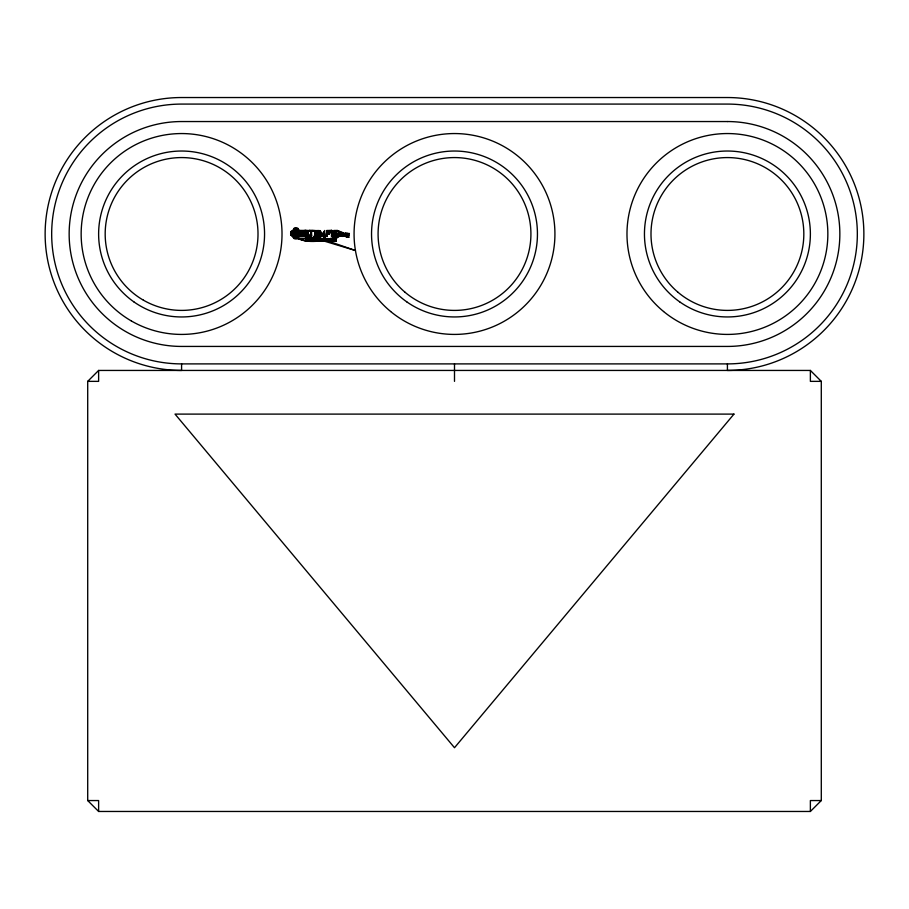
<?xml version="1.0" encoding="UTF-8"?>
<svg xmlns="http://www.w3.org/2000/svg" width="909" height="909" viewBox="0 0 909 909"><rect width="100%" height="100%" fill="white"/><g stroke="black" fill="none" stroke-linecap="round" stroke-linejoin="round"><path stroke-width="1.36" d="M306.458 241.249L297.913 238.522L299.05 236.522L301.038 235.386L301.402 233.454L308.083 231.181L308.378 233.897L307.708 234.363L298.652 233.454L294.084 231.568L293.618 229.477L294.936 230.988L294.971 228.136L297.913 228.398L299.05 230.397L301.038 231.534L305.356 230.466L320.275 230.636L322.638 234.965L324.388 236.101L324.547 238.874L331.455 239.215L335.455 238.192L336.228 239.044L334.182 241.18L331.376 240.226L330.512 238.522L328.581 239.771C318.582 241.271 307.662 243.146 297.913 238.522L294.05 238.522L290.653 234.431L290.925 231.534L292.914 230.397L294.05 228.398L294.971 228.136L295.982 230.784C306.208 237.294 285.756 237.294 295.982 230.784L296.925 228.125L297.027 230.988L298.345 229.477L297.868 231.568L292.005 231.091L293.516 232.42L310.935 236.101L311.594 236.101L311.594 231.125L313.23 230.466L313.23 231.125L308.083 231.181L306.844 230.466L308.378 233.897L308.378 235.658L307.003 236.454L299.05 236.522L290.653 232.477L293.516 232.42L290.925 231.534M297.027 235.92L296.959 238.783L295.982 236.135L295.005 238.783L294.936 235.92L293.618 237.431L294.084 235.351L305.458 236.454L306.799 235.795L307.912 239.737L309.31 241.317L310.821 239.908L310.696 238.715L297.913 238.522L297.027 235.92L298.345 237.431L297.868 235.351L290.653 234.431L293.312 233.454L304.242 235.749L307.844 239.101L309.31 238.556L310.935 236.101L310.935 231.125L309.265 230.466L309.265 231.125M306.935 238.51L307.708 234.363L304.617 232.568L305.356 230.466L306.674 231.136L303.947 231.295L298.652 233.454M309.31 240.294L309.31 238.556L307.003 236.454L310.935 236.101L309.31 239.681L310.526 239.658L312.196 241.317L312.23 238.192L308.378 233.897L304.617 232.568M318.105 230.466L317.434 238.556L318.332 240.408L319.752 241.317L324.547 238.874L328.081 241.033L328.081 238.522L321.831 239.044L312.23 238.192L310.696 238.715L312.196 241.317L312.196 238.862L313.844 241.317L314.764 233.636M332.944 241.033L333.353 238.999L331.455 236.101L331.785 230.466L326.751 230.466L329.399 233.783L327.092 233.795L326.422 236.101L323.968 238.499L321.309 238.76L320.65 239.794L321.57 241.317M307.776 241.249L308.083 238.578L297.913 238.522M315.946 240.374L317.593 241.317L318.195 238.851L313.866 240.646L312.196 238.862M323.365 238.59L319.752 239.567L322.377 239.942L324.388 236.101L324.649 233.59M348.158 233.533L347.158 234.181L347.874 235.022L349.363 233.443L336.523 233.795L334.217 235.795L332.115 236.101L331.785 230.466L327.092 231.125L327.092 236.101L318.105 236.454L316.809 238.556L316.809 240.953L317.593 241.317L318.57 240.976L318.195 238.851M331.649 234.249L331.785 230.466L329.399 233.124L327.092 233.795L326.422 236.101L327.092 231.125M331.455 239.215L330.512 241.033L328.581 239.771L336.046 239.612L336.239 241.317L333.342 240.555L330.512 241.033M335.705 238.306L332.387 238.715L332.183 240.044L329.933 240.805L330.512 238.522L336.228 239.044L332.944 238.522L333.842 233.636M307.89 238.703L306.015 240.874L308.299 240.203L309.31 238.556L309.31 241.317L308.242 240.794M331.194 239.999L330.921 240.555L332.364 240.805L331.853 239.101L330.512 238.522L329.751 240.044L327.501 240.805L327.524 238.715L329.706 239.522M313.23 231.125L314.787 230.466L315.128 233.124L317.446 233.795L323.149 240.783L355.442 250.52L328.081 241.033L329.933 240.805L328.49 240.555L328.763 239.999M333.546 236.135L334.217 233.795L336.523 233.795L334.217 233.124L340.932 233.124L341.261 235.795L342.545 235.795L342.545 233.783L337.194 231.125L334.217 231.136L334.217 233.124L340.602 236.135L347.079 236.135L349.033 237.374L347.408 236.715L345.795 233.124L344.477 233.897L343.807 236.135L343.216 233.443L337.194 230.466L333.876 230.466L336.523 233.124L337.194 236.454L335.966 238.431L332.387 238.715L332.137 239.522M324.388 236.101L324.718 230.466L322.059 234.942L320.32 236.101L320.275 230.636M322.945 238.999L322.854 240.26L320.763 240.124L321.32 239.328L327.501 240.805M334.217 231.136L334.217 235.795L340.602 236.135L341.011 234.658L340.659 235.92M342.795 234.92L343.216 233.443L342.545 235.795L341.261 233.783L342.011 233.533M340.602 236.135L341.261 233.783L342.545 233.783L342.545 235.795M325.058 236.101L324.388 232.011L322.059 234.942L319.65 230.795L317.446 233.124L315.128 233.795L314.469 236.135L309.31 241.317M308.299 240.203L306.231 240.283L306.628 239.328L305.458 236.454L306.799 235.795M323.797 241.021L327.013 240.533L327.524 238.715L328.49 238.999M294.05 238.522L294.936 235.92M297.027 230.988L297.913 228.398M321.831 239.044L319.752 241.317L320.741 238.533M333.614 239.999L333.342 240.555L336.239 241.317L333.433 239.771L335.614 240.078L336.239 241.317L333.433 239.771L334.876 238.226L335.966 238.431L339.432 236.283L340.932 233.124M337.194 231.125L337.194 230.466L344.147 233.124L344.477 236.135L346.749 237.044L348.692 235.42L347.954 236.965M343.807 236.135L345.795 233.124M344.477 236.135L347.158 234.181M310.821 239.908L310.867 238.919M306.231 239.124L308.083 238.578L307.912 239.737L306.231 240.283L305.992 239.203L307.912 239.737L309.31 238.556M322.854 240.26L324.956 240.76L327.274 239.522M304.242 235.749L307.708 234.363L294.084 231.568L292.914 230.397M317.434 238.556L316.809 239.51L317.991 239.931L318.593 238.885L316.809 240.953M317.264 241.044L319.752 238.533L319.65 230.795L315.128 231.136L315.128 235.795L314.469 236.135L316.809 238.556L314.764 239.987L314.264 238.192L313.866 240.646L312.23 238.192L313.844 241.317M321.434 239.124L321.15 240.669L323.149 240.783M326.865 232.386L327.751 233.568L329.399 233.783L331.785 230.466M319.65 230.795L315.128 235.795L318.105 236.454L320.229 239.931L321.32 239.328M346.42 233.852L347.079 233.124L348.692 234.749L344.477 234.783L346.42 233.852L344.477 233.897M324.388 232.011L322.354 234.136L320.32 232.022M87.707 381.36L98.626 370.44L810.374 370.44L821.293 381.36L821.293 800.556L810.374 811.464L98.626 811.464L87.707 800.556L87.707 381.36L98.626 381.36L98.626 370.44M292.914 236.522L294.084 235.351L292.005 235.817L293.516 234.499L290.925 235.386M339.432 235.511L335.966 238.431M306.844 230.466L307.742 231.761L305.356 230.466L299.959 231.091L298.447 232.42L301.038 231.534L301.402 233.454M331.001 239.771L331.853 239.101L332.183 240.044M333.342 240.555L335.08 240.544M346.749 237.044L348.692 236.715L348.692 233.783L347.408 233.783L347.408 234.749L348.692 235.42L347.874 235.022M320.32 236.101L322.638 234.965M319.752 241.317L319.752 238.533L318.036 238.669L317.98 239.465M334.217 233.795L336.523 233.124M318.105 235.795L316.366 236.045L319.65 236.101M336.375 236.033L338.659 235.511L338.659 236.283L335.455 236.045L337.194 236.454L334.648 238.397M309.265 230.466L313.23 230.466M299.959 231.091L297.868 231.568L299.05 230.397L305.356 230.466M301.038 235.386L305.651 235.795M307.708 234.363L298.447 234.499L299.959 235.817M319.752 239.567L320.752 239.567L321.15 240.669M290.562 233.454L293.312 233.454M315.128 233.795L317.446 233.795L315.128 233.124L317.446 233.124L315.128 231.136M331.455 236.101L332.115 236.101M181.584 363.895L727.416 363.895A129.907 129.907 0 0 0 857.323 233.988A129.907 129.907 0 0 0 727.416 104.08L181.584 104.08A129.907 129.907 0 0 0 51.677 233.988A129.907 129.907 0 0 0 181.584 363.895L181.584 370.44A136.452 136.452 0 0 1 45.132 233.988A136.452 136.452 0 0 1 181.584 97.536L727.416 97.536A136.452 136.452 0 0 1 863.868 233.988A136.452 136.452 0 0 1 727.416 370.44L727.416 363.895M821.293 381.36L810.374 381.36L810.374 370.44M87.707 800.556L98.626 800.556L98.626 811.464M821.293 800.556L810.374 800.556L810.374 811.464M335.376 241.18L334.182 241.18L333.808 240.226M324.547 238.874L326.99 239.101L327.331 240.044M305.992 239.203L306.628 239.328M334.876 238.226L335.694 238.453M334.239 239.078L336.046 239.612M326.104 240.215L327.013 240.533L325.433 239.987L327.013 240.533M341.807 236.045L342.886 236.454M317.298 236.033L318.105 236.454M329.399 233.783L327.092 233.124L329.399 233.124L330.069 230.466M346.749 235.101L345.534 233.84M320.809 240.181L320.752 239.567L320.968 240.408M304.572 235.181L305.458 236.454M318.57 240.976L318.15 239.249M329.422 239.101L329.751 240.044M326.865 235.454L327.092 236.101M294.05 228.398L294.936 230.988M310.105 238.556L310.264 239.669M310.935 231.125L311.594 236.101M295.948 228.045L295.982 230.784M454.5 363.895L454.5 381.36M341.261 233.783L341.261 235.795M303.947 231.295L303.947 233.034M295.982 236.135L295.982 238.874M733.961 414.106L454.5 747.721L175.039 414.106L733.961 414.106M727.416 121.545L181.584 121.545A112.443 112.443 0 0 0 69.152 233.988A112.443 112.443 0 0 0 181.584 346.431L727.416 346.431A112.443 112.443 0 0 0 839.848 233.988A112.443 112.443 0 0 0 727.416 121.545M390.654 311.514A100.433 100.433 0 0 0 553.558 250.52A100.433 100.433 0 0 0 419.288 139.929A100.433 100.433 0 0 0 390.654 311.514M131.373 320.968A100.433 100.433 0 0 0 282.017 233.988A100.433 100.433 0 0 0 131.373 147.008A100.433 100.433 0 0 0 131.373 320.968M663.57 311.514A100.433 100.433 0 0 0 826.474 250.52A100.433 100.433 0 0 0 692.192 139.929A100.433 100.433 0 0 0 663.57 311.514M679.659 301.833A82.969 82.969 0 0 0 810.044 241.419A82.969 82.969 0 0 0 692.533 158.711A82.969 82.969 0 0 0 679.659 301.833M133.828 301.833A82.969 82.969 0 0 0 264.224 241.419A82.969 82.969 0 0 0 146.713 158.711A82.969 82.969 0 0 0 133.828 301.833M677.694 292.016A76.413 76.413 0 0 0 802.522 248.032A76.413 76.413 0 0 0 702.021 161.916A76.413 76.413 0 0 0 677.694 292.016M406.743 301.833A82.969 82.969 0 0 0 537.128 241.419A82.969 82.969 0 0 0 419.628 158.711A82.969 82.969 0 0 0 406.743 301.833M404.778 292.016A76.413 76.413 0 0 0 529.617 248.032A76.413 76.413 0 0 0 429.105 161.916A76.413 76.413 0 0 0 404.778 292.016M143.383 300.163A76.413 76.413 0 0 0 258.008 233.988A76.413 76.413 0 0 0 143.383 167.813A76.413 76.413 0 0 0 143.383 300.163"/></g></svg>
